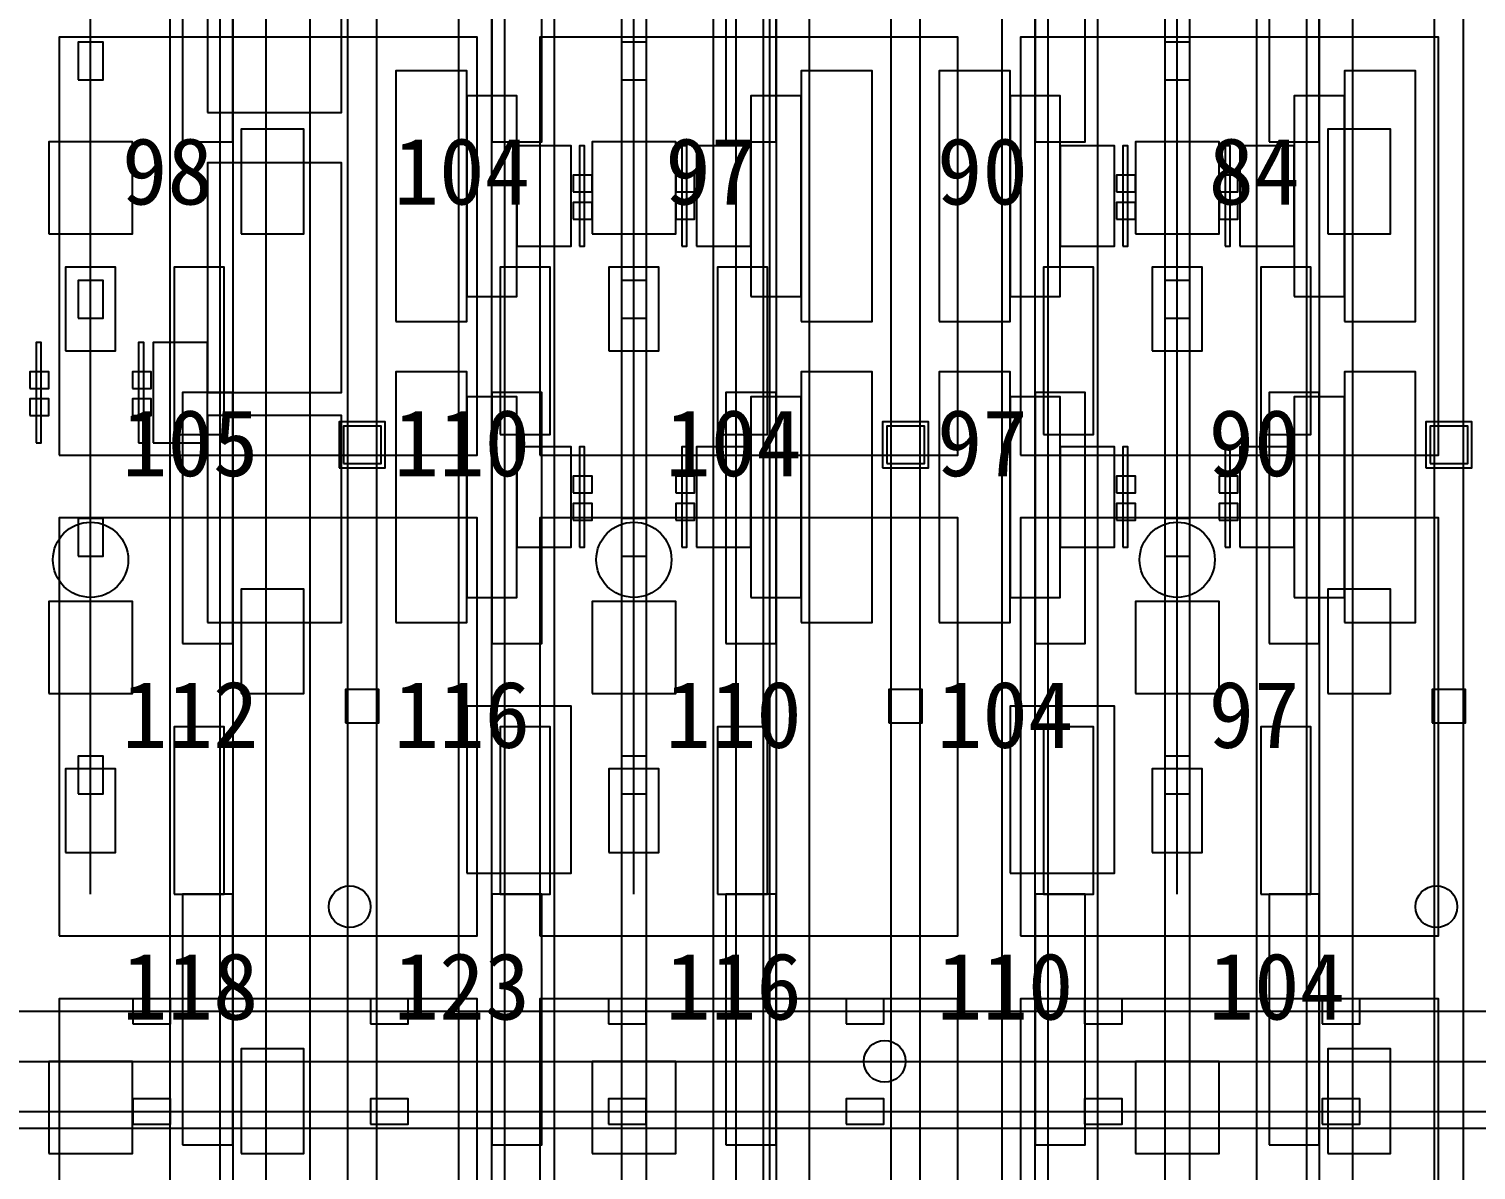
# Model space of a CAD drawing. Header units: metres. Extents: x -1640 to 1560, y -268 to 2338.
# Drawn here: x 132.28 to 166.9, y 963.4 to 990.7 of the extents above; entities that cross this region are included whole.
import ezdxf

# ---------------------------------------------------------------- set-up
doc = ezdxf.new("R2010")
doc.units = ezdxf.units.M
for name, color, linetype in [('1F_CHL', 4, 'Continuous'), ('1F_EHS_EXTINGUISHER_HYDRANT_CABINET_CONCEPT', 1, 'Continuous'), ('1F_PUMP', 2, 'Continuous'), ('1F_SCR', 3, 'Continuous'), ('1F_STRUCT_COLUMN', 8, 'Continuous'), ('2F_CSF_LATERAL_RACK_CONCEPT', 9, 'Continuous'), ('2F_RFG', 5, 'Continuous'), ('2F_STRUCT_COLUMN', 8, 'Continuous'), ('2F_VMB', 6, 'Continuous'), ('3F_CLEANROOM_OVERHEAD_PIPE_DUCT_CONCEPT', 9, 'Continuous'), ('3F_EHS_EGRESS_DIST_M', 2, 'Continuous'), ('3F_EHS_EXTINGUISHER_HYDRANT_CABINET_CONCEPT', 1, 'Continuous'), ('3F_EHS_GAS_DETECTOR', 6, 'Continuous'), ('3F_ETCH', 2, 'Continuous'), ('3F_FOUP', 5, 'Continuous'), ('3F_OHT', 9, 'Continuous'), ('3F_OHTV', 1, 'Continuous'), ('3F_PHOTO', 1, 'Continuous'), ('3F_STK', 3, 'Continuous'), ('3F_STRUCT_COLUMN', 8, 'Continuous'), ('3F_TBAR', 6, 'Continuous'), ('4F_FFU', 1, 'Continuous'), ('4F_STRUCT_PLENUM_TRUSS_CONCEPT', 9, 'Continuous'), ('5F_CHL', 4, 'Continuous'), ('5F_EHS_EXTINGUISHER_HYDRANT_CABINET_CONCEPT', 1, 'Continuous'), ('5F_PUMP', 2, 'Continuous'), ('5F_SCR', 3, 'Continuous'), ('5F_STRUCT_COLUMN', 8, 'Continuous'), ('6F_CSF_LATERAL_RACK_CONCEPT', 9, 'Continuous'), ('6F_RFG', 5, 'Continuous'), ('6F_STRUCT_COLUMN', 8, 'Continuous'), ('6F_VMB', 6, 'Continuous'), ('7F_CLEANROOM_OVERHEAD_PIPE_DUCT_CONCEPT', 9, 'Continuous'), ('7F_EHS_EGRESS_DIST_M', 2, 'Continuous'), ('7F_EHS_EXTINGUISHER_HYDRANT_CABINET_CONCEPT', 1, 'Continuous'), ('7F_EHS_GAS_DETECTOR', 6, 'Continuous'), ('7F_ETCH', 2, 'Continuous'), ('7F_FOUP', 5, 'Continuous'), ('7F_OHT', 9, 'Continuous'), ('7F_OHTV', 1, 'Continuous'), ('7F_PHOTO', 1, 'Continuous'), ('7F_STK', 3, 'Continuous'), ('7F_STRUCT_COLUMN', 8, 'Continuous'), ('7F_TBAR', 6, 'Continuous'), ('8F_FFU', 1, 'Continuous'), ('8F_STRUCT_PLENUM_TRUSS_CONCEPT', 9, 'Continuous'), ('EHS_TREATED_EXHAUST', 30, 'Continuous'), ('UTIL_ELEC.LV_CONCEPT', 2, 'Continuous'), ('UTIL_GAS.BULK_CONCEPT', 2, 'Continuous'), ('UTIL_PCW.R_CONCEPT', 1, 'Continuous'), ('UTIL_PCW.S_CONCEPT', 6, 'Continuous')]:
    doc.layers.add(name, color=color, linetype=linetype)

msp = doc.modelspace()

# ---------------------------------------------------------------- linework, layer by layer
at = {"layer": '1F_CHL'}
for points in [[(137.35, 985.8), (138.85, 985.8), (138.85, 988.3), (137.35, 988.3)], [(163.35, 985.8), (164.85, 985.8), (164.85, 988.3), (163.35, 988.3)], [(137.35, 974.8), (138.85, 974.8), (138.85, 977.3), (137.35, 977.3)], [(163.35, 974.8), (164.85, 974.8), (164.85, 977.3), (163.35, 977.3)], [(137.35, 963.8), (138.85, 963.8), (138.85, 966.3), (137.35, 966.3)], [(163.35, 963.8), (164.85, 963.8), (164.85, 966.3), (163.35, 966.3)]]:
    msp.add_lwpolyline(points, close=True, dxfattribs=at)
at = {"layer": '1F_EHS_EXTINGUISHER_HYDRANT_CABINET_CONCEPT'}
msp.add_circle((152.75, 966), 0.5, dxfattribs=at)
at = {"layer": '1F_PUMP'}
for points in [[(135.75, 981), (136.95, 981), (136.95, 985), (135.75, 985)], [(143.55, 981), (144.75, 981), (144.75, 985), (143.55, 985)], [(148.75, 981), (149.95, 981), (149.95, 985), (148.75, 985)], [(156.55, 981), (157.75, 981), (157.75, 985), (156.55, 985)], [(161.75, 981), (162.95, 981), (162.95, 985), (161.75, 985)], [(135.75, 970), (136.95, 970), (136.95, 974), (135.75, 974)], [(143.55, 970), (144.75, 970), (144.75, 974), (143.55, 974)], [(148.75, 970), (149.95, 970), (149.95, 974), (148.75, 974)], [(156.55, 970), (157.75, 970), (157.75, 974), (156.55, 974)], [(161.75, 970), (162.95, 970), (162.95, 974), (161.75, 974)]]:
    msp.add_lwpolyline(points, close=True, dxfattribs=at)
at = {"layer": '1F_SCR'}
for points in [[(132.75, 985.8), (134.75, 985.8), (134.75, 988), (132.75, 988)], [(145.75, 985.8), (147.75, 985.8), (147.75, 988), (145.75, 988)], [(158.75, 985.8), (160.75, 985.8), (160.75, 988), (158.75, 988)], [(132.75, 974.8), (134.75, 974.8), (134.75, 977), (132.75, 977)], [(145.75, 974.8), (147.75, 974.8), (147.75, 977), (145.75, 977)], [(158.75, 974.8), (160.75, 974.8), (160.75, 977), (158.75, 977)], [(132.75, 963.8), (134.75, 963.8), (134.75, 966), (132.75, 966)], [(145.75, 963.8), (147.75, 963.8), (147.75, 966), (145.75, 966)], [(158.75, 963.8), (160.75, 963.8), (160.75, 966), (158.75, 966)]]:
    msp.add_lwpolyline(points, close=True, dxfattribs=at)
at = {"layer": '1F_STRUCT_COLUMN'}
for points in [[(139.7, 980.2), (140.8, 980.2), (140.8, 981.3), (139.7, 981.3)], [(152.7, 980.2), (153.8, 980.2), (153.8, 981.3), (152.7, 981.3)], [(165.7, 980.2), (166.8, 980.2), (166.8, 981.3), (165.7, 981.3)]]:
    msp.add_lwpolyline(points, close=True, dxfattribs=at)
at = {"layer": '2F_CSF_LATERAL_RACK_CONCEPT'}
for points in [[(137.15, 891), (137.95, 891), (137.95, 1041), (137.15, 1041)], [(142.55, 891), (143.35, 891), (143.35, 1041), (142.55, 1041)], [(150.15, 891), (150.95, 891), (150.95, 1041), (150.15, 1041)], [(155.55, 891), (156.35, 891), (156.35, 1041), (155.55, 1041)], [(163.15, 891), (163.95, 891), (163.95, 1041), (163.15, 1041)]]:
    msp.add_lwpolyline(points, close=True, dxfattribs=at)
at = {"layer": '2F_RFG'}
for points in [[(135.95, 988), (137.15, 988), (137.15, 994), (135.95, 994)], [(143.35, 988), (144.55, 988), (144.55, 994), (143.35, 994)], [(148.95, 988), (150.15, 988), (150.15, 994), (148.95, 994)], [(156.35, 988), (157.55, 988), (157.55, 994), (156.35, 994)], [(161.95, 988), (163.15, 988), (163.15, 994), (161.95, 994)], [(135.95, 976), (137.15, 976), (137.15, 982), (135.95, 982)], [(143.35, 976), (144.55, 976), (144.55, 982), (143.35, 982)], [(148.95, 976), (150.15, 976), (150.15, 982), (148.95, 982)], [(156.35, 976), (157.55, 976), (157.55, 982), (156.35, 982)], [(161.95, 976), (163.15, 976), (163.15, 982), (161.95, 982)], [(135.95, 964), (137.15, 964), (137.15, 970), (135.95, 970)], [(143.35, 964), (144.55, 964), (144.55, 970), (143.35, 970)], [(148.95, 964), (150.15, 964), (150.15, 970), (148.95, 970)], [(156.35, 964), (157.55, 964), (157.55, 970), (156.35, 970)], [(161.95, 964), (163.15, 964), (163.15, 970), (161.95, 970)]]:
    msp.add_lwpolyline(points, close=True, dxfattribs=at)
at = {"layer": '2F_STRUCT_COLUMN'}
for points in [[(139.8, 980.3), (140.7, 980.3), (140.7, 981.2), (139.8, 981.2)], [(152.8, 980.3), (153.7, 980.3), (153.7, 981.2), (152.8, 981.2)], [(165.8, 980.3), (166.7, 980.3), (166.7, 981.2), (165.8, 981.2)]]:
    msp.add_lwpolyline(points, close=True, dxfattribs=at)
at = {"layer": '2F_VMB'}
for points in [[(133.15, 983), (134.35, 983), (134.35, 985), (133.15, 985)], [(146.15, 983), (147.35, 983), (147.35, 985), (146.15, 985)], [(159.15, 983), (160.35, 983), (160.35, 985), (159.15, 985)], [(133.15, 971), (134.35, 971), (134.35, 973), (133.15, 973)], [(146.15, 971), (147.35, 971), (147.35, 973), (146.15, 973)], [(159.15, 971), (160.35, 971), (160.35, 973), (159.15, 973)]]:
    msp.add_lwpolyline(points, close=True, dxfattribs=at)
at = {"layer": '3F_CLEANROOM_OVERHEAD_PIPE_DUCT_CONCEPT'}
for points in [[(135.65, 890), (136.85, 890), (136.85, 1042), (135.65, 1042)], [(143.65, 890), (144.85, 890), (144.85, 1042), (143.65, 1042)], [(148.65, 890), (149.85, 890), (149.85, 1042), (148.65, 1042)], [(156.65, 890), (157.85, 890), (157.85, 1042), (156.65, 1042)], [(161.65, 890), (162.85, 890), (162.85, 1042), (161.65, 1042)]]:
    msp.add_lwpolyline(points, close=True, dxfattribs=at)
at = {"layer": '3F_EHS_EXTINGUISHER_HYDRANT_CABINET_CONCEPT'}
for centre in [(139.95, 969.7), (165.95, 969.7)]:
    msp.add_circle(centre, 0.5, dxfattribs=at)
at = {"layer": '3F_EHS_GAS_DETECTOR'}
for centre in [(133.75, 978), (146.75, 978), (159.75, 978)]:
    msp.add_circle(centre, 0.9, dxfattribs=at)
at = {"layer": '3F_ETCH'}
for points in [[(141.05, 983.7), (142.75, 983.7), (142.75, 989.7), (141.05, 989.7)], [(150.75, 983.7), (152.45, 983.7), (152.45, 989.7), (150.75, 989.7)], [(154.05, 983.7), (155.75, 983.7), (155.75, 989.7), (154.05, 989.7)], [(163.75, 983.7), (165.45, 983.7), (165.45, 989.7), (163.75, 989.7)], [(142.75, 984.3), (143.95, 984.3), (143.95, 989.1), (142.75, 989.1)], [(149.55, 984.3), (150.75, 984.3), (150.75, 989.1), (149.55, 989.1)], [(155.75, 984.3), (156.95, 984.3), (156.95, 989.1), (155.75, 989.1)], [(162.55, 984.3), (163.75, 984.3), (163.75, 989.1), (162.55, 989.1)], [(143.95, 985.5), (145.25, 985.5), (145.25, 987.9), (143.95, 987.9)], [(148.25, 985.5), (149.55, 985.5), (149.55, 987.9), (148.25, 987.9)], [(156.95, 985.5), (158.25, 985.5), (158.25, 987.9), (156.95, 987.9)], [(161.25, 985.5), (162.55, 985.5), (162.55, 987.9), (161.25, 987.9)], [(141.05, 976.5), (142.75, 976.5), (142.75, 982.5), (141.05, 982.5)], [(150.75, 976.5), (152.45, 976.5), (152.45, 982.5), (150.75, 982.5)], [(154.05, 976.5), (155.75, 976.5), (155.75, 982.5), (154.05, 982.5)], [(163.75, 976.5), (165.45, 976.5), (165.45, 982.5), (163.75, 982.5)], [(142.75, 977.1), (143.95, 977.1), (143.95, 981.9), (142.75, 981.9)], [(149.55, 977.1), (150.75, 977.1), (150.75, 981.9), (149.55, 981.9)], [(155.75, 977.1), (156.95, 977.1), (156.95, 981.9), (155.75, 981.9)], [(162.55, 977.1), (163.75, 977.1), (163.75, 981.9), (162.55, 981.9)], [(143.95, 978.3), (145.25, 978.3), (145.25, 980.7), (143.95, 980.7)], [(148.25, 978.3), (149.55, 978.3), (149.55, 980.7), (148.25, 980.7)], [(156.95, 978.3), (158.25, 978.3), (158.25, 980.7), (156.95, 980.7)], [(161.25, 978.3), (162.55, 978.3), (162.55, 980.7), (161.25, 980.7)]]:
    msp.add_lwpolyline(points, close=True, dxfattribs=at)
at = {"layer": '3F_FOUP'}
for points in [[(145.3, 986.8), (145.75, 986.8), (145.75, 987.2), (145.3, 987.2)], [(147.75, 986.8), (148.2, 986.8), (148.2, 987.2), (147.75, 987.2)], [(158.3, 986.8), (158.75, 986.8), (158.75, 987.2), (158.3, 987.2)], [(160.75, 986.8), (161.2, 986.8), (161.2, 987.2), (160.75, 987.2)], [(145.3, 986.15), (145.75, 986.15), (145.75, 986.55), (145.3, 986.55)], [(147.75, 986.15), (148.2, 986.15), (148.2, 986.55), (147.75, 986.55)], [(158.3, 986.15), (158.75, 986.15), (158.75, 986.55), (158.3, 986.55)], [(160.75, 986.15), (161.2, 986.15), (161.2, 986.55), (160.75, 986.55)], [(132.3, 982.1), (132.75, 982.1), (132.75, 982.5), (132.3, 982.5)], [(134.75, 982.1), (135.2, 982.1), (135.2, 982.5), (134.75, 982.5)], [(132.3, 981.45), (132.75, 981.45), (132.75, 981.85), (132.3, 981.85)], [(134.75, 981.45), (135.2, 981.45), (135.2, 981.85), (134.75, 981.85)], [(145.3, 979.6), (145.75, 979.6), (145.75, 980), (145.3, 980)], [(147.75, 979.6), (148.2, 979.6), (148.2, 980), (147.75, 980)], [(158.3, 979.6), (158.75, 979.6), (158.75, 980), (158.3, 980)], [(160.75, 979.6), (161.2, 979.6), (161.2, 980), (160.75, 980)], [(145.3, 978.95), (145.75, 978.95), (145.75, 979.35), (145.3, 979.35)], [(147.75, 978.95), (148.2, 978.95), (148.2, 979.35), (147.75, 979.35)], [(158.3, 978.95), (158.75, 978.95), (158.75, 979.35), (158.3, 979.35)], [(160.75, 978.95), (161.2, 978.95), (161.2, 979.35), (160.75, 979.35)]]:
    msp.add_lwpolyline(points, close=True, dxfattribs=at)
at = {"layer": '3F_OHT'}
for p, q in [((133.75, 970), (133.75, 1042)), ((146.75, 970), (146.75, 1042)), ((159.75, 970), (159.75, 1042)), ((18.5, 967.2), (288, 967.2)), ((18.5, 964.8), (288, 964.8))]:
    msp.add_line(p, q, dxfattribs=at)
at = {"layer": '3F_OHTV'}
for points in [[(133.45, 989.48), (134.05, 989.48), (134.05, 990.38), (133.45, 990.38)], [(146.45, 989.48), (147.05, 989.48), (147.05, 990.38), (146.45, 990.38)], [(159.45, 989.48), (160.05, 989.48), (160.05, 990.38), (159.45, 990.38)], [(133.45, 983.78), (134.05, 983.78), (134.05, 984.68), (133.45, 984.68)], [(146.45, 983.78), (147.05, 983.78), (147.05, 984.68), (146.45, 984.68)], [(159.45, 983.78), (160.05, 983.78), (160.05, 984.68), (159.45, 984.68)], [(133.45, 978.09), (134.05, 978.09), (134.05, 978.99), (133.45, 978.99)], [(146.45, 978.09), (147.05, 978.09), (147.05, 978.99), (146.45, 978.99)], [(159.45, 978.09), (160.05, 978.09), (160.05, 978.99), (159.45, 978.99)], [(133.45, 972.4), (134.05, 972.4), (134.05, 973.3), (133.45, 973.3)], [(146.45, 972.4), (147.05, 972.4), (147.05, 973.3), (146.45, 973.3)], [(159.45, 972.4), (160.05, 972.4), (160.05, 973.3), (159.45, 973.3)], [(134.76, 966.9), (135.66, 966.9), (135.66, 967.5), (134.76, 967.5)], [(140.45, 966.9), (141.35, 966.9), (141.35, 967.5), (140.45, 967.5)], [(146.14, 966.9), (147.04, 966.9), (147.04, 967.5), (146.14, 967.5)], [(151.83, 966.9), (152.73, 966.9), (152.73, 967.5), (151.83, 967.5)], [(157.53, 966.9), (158.43, 966.9), (158.43, 967.5), (157.53, 967.5)], [(163.22, 966.9), (164.12, 966.9), (164.12, 967.5), (163.22, 967.5)], [(134.76, 964.5), (135.66, 964.5), (135.66, 965.1), (134.76, 965.1)], [(140.45, 964.5), (141.35, 964.5), (141.35, 965.1), (140.45, 965.1)], [(146.14, 964.5), (147.04, 964.5), (147.04, 965.1), (146.14, 965.1)], [(151.83, 964.5), (152.73, 964.5), (152.73, 965.1), (151.83, 965.1)], [(157.53, 964.5), (158.43, 964.5), (158.43, 965.1), (157.53, 965.1)], [(163.22, 964.5), (164.12, 964.5), (164.12, 965.1), (163.22, 965.1)]]:
    msp.add_lwpolyline(points, close=True, dxfattribs=at)
at = {"layer": '3F_PHOTO'}
for points in [[(136.55, 988.7), (139.75, 988.7), (139.75, 993.65), (136.55, 993.65)], [(136.55, 982), (139.75, 982), (139.75, 987.5), (136.55, 987.5)], [(135.25, 980.8), (136.55, 980.8), (136.55, 983.2), (135.25, 983.2)], [(136.55, 976.5), (139.75, 976.5), (139.75, 981.45), (136.55, 981.45)]]:
    msp.add_lwpolyline(points, close=True, dxfattribs=at)
at = {"layer": '3F_STK'}
for points in [[(142.75, 970.5), (145.25, 970.5), (145.25, 974.5), (142.75, 974.5)], [(155.75, 970.5), (158.25, 970.5), (158.25, 974.5), (155.75, 974.5)]]:
    msp.add_lwpolyline(points, close=True, dxfattribs=at)
at = {"layer": '3F_STRUCT_COLUMN'}
for points in [[(139.85, 974.1), (140.65, 974.1), (140.65, 974.9), (139.85, 974.9)], [(152.85, 974.1), (153.65, 974.1), (153.65, 974.9), (152.85, 974.9)], [(165.85, 974.1), (166.65, 974.1), (166.65, 974.9), (165.85, 974.9)]]:
    msp.add_lwpolyline(points, close=True, dxfattribs=at)
at = {"layer": '3F_TBAR'}
for points in [[(145.45, 985.5), (145.57, 985.5), (145.57, 987.9), (145.45, 987.9)], [(147.9, 985.5), (148.02, 985.5), (148.02, 987.9), (147.9, 987.9)], [(158.45, 985.5), (158.57, 985.5), (158.57, 987.9), (158.45, 987.9)], [(160.9, 985.5), (161.02, 985.5), (161.02, 987.9), (160.9, 987.9)], [(132.45, 980.8), (132.57, 980.8), (132.57, 983.2), (132.45, 983.2)], [(134.9, 980.8), (135.02, 980.8), (135.02, 983.2), (134.9, 983.2)], [(145.45, 978.3), (145.57, 978.3), (145.57, 980.7), (145.45, 980.7)], [(147.9, 978.3), (148.02, 978.3), (148.02, 980.7), (147.9, 980.7)], [(158.45, 978.3), (158.57, 978.3), (158.57, 980.7), (158.45, 980.7)], [(160.9, 978.3), (161.02, 978.3), (161.02, 980.7), (160.9, 980.7)]]:
    msp.add_lwpolyline(points, close=True, dxfattribs=at)
at = {"layer": '4F_FFU'}
for points in [[(133, 980.5), (143, 980.5), (143, 990.5), (133, 990.5)], [(144.5, 980.5), (154.5, 980.5), (154.5, 990.5), (144.5, 990.5)], [(156, 980.5), (166, 980.5), (166, 990.5), (156, 990.5)], [(133, 969), (143, 969), (143, 979), (133, 979)], [(144.5, 969), (154.5, 969), (154.5, 979), (144.5, 979)], [(156, 969), (166, 969), (166, 979), (156, 979)], [(133, 957.5), (143, 957.5), (143, 967.5), (133, 967.5)], [(144.5, 957.5), (154.5, 957.5), (154.5, 967.5), (144.5, 967.5)], [(156, 957.5), (166, 957.5), (166, 967.5), (156, 967.5)]]:
    msp.add_lwpolyline(points, close=True, dxfattribs=at)
at = {"layer": '4F_STRUCT_PLENUM_TRUSS_CONCEPT'}
for points in [[(139.9, 887), (140.6, 887), (140.6, 1045), (139.9, 1045)], [(152.9, 887), (153.6, 887), (153.6, 1045), (152.9, 1045)], [(165.9, 887), (166.6, 887), (166.6, 1045), (165.9, 1045)]]:
    msp.add_lwpolyline(points, close=True, dxfattribs=at)
at = {"layer": '5F_CHL'}
for points in [[(137.35, 985.8), (138.85, 985.8), (138.85, 988.3), (137.35, 988.3)], [(163.35, 985.8), (164.85, 985.8), (164.85, 988.3), (163.35, 988.3)], [(137.35, 974.8), (138.85, 974.8), (138.85, 977.3), (137.35, 977.3)], [(163.35, 974.8), (164.85, 974.8), (164.85, 977.3), (163.35, 977.3)], [(137.35, 963.8), (138.85, 963.8), (138.85, 966.3), (137.35, 966.3)], [(163.35, 963.8), (164.85, 963.8), (164.85, 966.3), (163.35, 966.3)]]:
    msp.add_lwpolyline(points, close=True, dxfattribs=at)
at = {"layer": '5F_EHS_EXTINGUISHER_HYDRANT_CABINET_CONCEPT'}
msp.add_circle((152.75, 966), 0.5, dxfattribs=at)
at = {"layer": '5F_PUMP'}
for points in [[(135.75, 981), (136.95, 981), (136.95, 985), (135.75, 985)], [(143.55, 981), (144.75, 981), (144.75, 985), (143.55, 985)], [(148.75, 981), (149.95, 981), (149.95, 985), (148.75, 985)], [(156.55, 981), (157.75, 981), (157.75, 985), (156.55, 985)], [(161.75, 981), (162.95, 981), (162.95, 985), (161.75, 985)], [(135.75, 970), (136.95, 970), (136.95, 974), (135.75, 974)], [(143.55, 970), (144.75, 970), (144.75, 974), (143.55, 974)], [(148.75, 970), (149.95, 970), (149.95, 974), (148.75, 974)], [(156.55, 970), (157.75, 970), (157.75, 974), (156.55, 974)], [(161.75, 970), (162.95, 970), (162.95, 974), (161.75, 974)]]:
    msp.add_lwpolyline(points, close=True, dxfattribs=at)
at = {"layer": '5F_SCR'}
for points in [[(132.75, 985.8), (134.75, 985.8), (134.75, 988), (132.75, 988)], [(145.75, 985.8), (147.75, 985.8), (147.75, 988), (145.75, 988)], [(158.75, 985.8), (160.75, 985.8), (160.75, 988), (158.75, 988)], [(132.75, 974.8), (134.75, 974.8), (134.75, 977), (132.75, 977)], [(145.75, 974.8), (147.75, 974.8), (147.75, 977), (145.75, 977)], [(158.75, 974.8), (160.75, 974.8), (160.75, 977), (158.75, 977)], [(132.75, 963.8), (134.75, 963.8), (134.75, 966), (132.75, 966)], [(145.75, 963.8), (147.75, 963.8), (147.75, 966), (145.75, 966)], [(158.75, 963.8), (160.75, 963.8), (160.75, 966), (158.75, 966)]]:
    msp.add_lwpolyline(points, close=True, dxfattribs=at)
at = {"layer": '5F_STRUCT_COLUMN'}
for points in [[(139.7, 980.2), (140.8, 980.2), (140.8, 981.3), (139.7, 981.3)], [(152.7, 980.2), (153.8, 980.2), (153.8, 981.3), (152.7, 981.3)], [(165.7, 980.2), (166.8, 980.2), (166.8, 981.3), (165.7, 981.3)]]:
    msp.add_lwpolyline(points, close=True, dxfattribs=at)
at = {"layer": '6F_CSF_LATERAL_RACK_CONCEPT'}
for points in [[(137.15, 891), (137.95, 891), (137.95, 1041), (137.15, 1041)], [(142.55, 891), (143.35, 891), (143.35, 1041), (142.55, 1041)], [(150.15, 891), (150.95, 891), (150.95, 1041), (150.15, 1041)], [(155.55, 891), (156.35, 891), (156.35, 1041), (155.55, 1041)], [(163.15, 891), (163.95, 891), (163.95, 1041), (163.15, 1041)]]:
    msp.add_lwpolyline(points, close=True, dxfattribs=at)
at = {"layer": '6F_RFG'}
for points in [[(135.95, 988), (137.15, 988), (137.15, 994), (135.95, 994)], [(143.35, 988), (144.55, 988), (144.55, 994), (143.35, 994)], [(148.95, 988), (150.15, 988), (150.15, 994), (148.95, 994)], [(156.35, 988), (157.55, 988), (157.55, 994), (156.35, 994)], [(161.95, 988), (163.15, 988), (163.15, 994), (161.95, 994)], [(135.95, 976), (137.15, 976), (137.15, 982), (135.95, 982)], [(143.35, 976), (144.55, 976), (144.55, 982), (143.35, 982)], [(148.95, 976), (150.15, 976), (150.15, 982), (148.95, 982)], [(156.35, 976), (157.55, 976), (157.55, 982), (156.35, 982)], [(161.95, 976), (163.15, 976), (163.15, 982), (161.95, 982)], [(135.95, 964), (137.15, 964), (137.15, 970), (135.95, 970)], [(143.35, 964), (144.55, 964), (144.55, 970), (143.35, 970)], [(148.95, 964), (150.15, 964), (150.15, 970), (148.95, 970)], [(156.35, 964), (157.55, 964), (157.55, 970), (156.35, 970)], [(161.95, 964), (163.15, 964), (163.15, 970), (161.95, 970)]]:
    msp.add_lwpolyline(points, close=True, dxfattribs=at)
at = {"layer": '6F_STRUCT_COLUMN'}
for points in [[(139.8, 980.3), (140.7, 980.3), (140.7, 981.2), (139.8, 981.2)], [(152.8, 980.3), (153.7, 980.3), (153.7, 981.2), (152.8, 981.2)], [(165.8, 980.3), (166.7, 980.3), (166.7, 981.2), (165.8, 981.2)]]:
    msp.add_lwpolyline(points, close=True, dxfattribs=at)
at = {"layer": '6F_VMB'}
for points in [[(133.15, 983), (134.35, 983), (134.35, 985), (133.15, 985)], [(146.15, 983), (147.35, 983), (147.35, 985), (146.15, 985)], [(159.15, 983), (160.35, 983), (160.35, 985), (159.15, 985)], [(133.15, 971), (134.35, 971), (134.35, 973), (133.15, 973)], [(146.15, 971), (147.35, 971), (147.35, 973), (146.15, 973)], [(159.15, 971), (160.35, 971), (160.35, 973), (159.15, 973)]]:
    msp.add_lwpolyline(points, close=True, dxfattribs=at)
at = {"layer": '7F_CLEANROOM_OVERHEAD_PIPE_DUCT_CONCEPT'}
for points in [[(135.65, 890), (136.85, 890), (136.85, 1042), (135.65, 1042)], [(143.65, 890), (144.85, 890), (144.85, 1042), (143.65, 1042)], [(148.65, 890), (149.85, 890), (149.85, 1042), (148.65, 1042)], [(156.65, 890), (157.85, 890), (157.85, 1042), (156.65, 1042)], [(161.65, 890), (162.85, 890), (162.85, 1042), (161.65, 1042)]]:
    msp.add_lwpolyline(points, close=True, dxfattribs=at)
at = {"layer": '7F_EHS_EXTINGUISHER_HYDRANT_CABINET_CONCEPT'}
for centre in [(139.95, 969.7), (165.95, 969.7)]:
    msp.add_circle(centre, 0.5, dxfattribs=at)
at = {"layer": '7F_EHS_GAS_DETECTOR'}
for centre in [(133.75, 978), (146.75, 978), (159.75, 978)]:
    msp.add_circle(centre, 0.9, dxfattribs=at)
at = {"layer": '7F_ETCH'}
for points in [[(141.05, 983.7), (142.75, 983.7), (142.75, 989.7), (141.05, 989.7)], [(150.75, 983.7), (152.45, 983.7), (152.45, 989.7), (150.75, 989.7)], [(154.05, 983.7), (155.75, 983.7), (155.75, 989.7), (154.05, 989.7)], [(163.75, 983.7), (165.45, 983.7), (165.45, 989.7), (163.75, 989.7)], [(142.75, 984.3), (143.95, 984.3), (143.95, 989.1), (142.75, 989.1)], [(149.55, 984.3), (150.75, 984.3), (150.75, 989.1), (149.55, 989.1)], [(155.75, 984.3), (156.95, 984.3), (156.95, 989.1), (155.75, 989.1)], [(162.55, 984.3), (163.75, 984.3), (163.75, 989.1), (162.55, 989.1)], [(143.95, 985.5), (145.25, 985.5), (145.25, 987.9), (143.95, 987.9)], [(148.25, 985.5), (149.55, 985.5), (149.55, 987.9), (148.25, 987.9)], [(156.95, 985.5), (158.25, 985.5), (158.25, 987.9), (156.95, 987.9)], [(161.25, 985.5), (162.55, 985.5), (162.55, 987.9), (161.25, 987.9)], [(141.05, 976.5), (142.75, 976.5), (142.75, 982.5), (141.05, 982.5)], [(150.75, 976.5), (152.45, 976.5), (152.45, 982.5), (150.75, 982.5)], [(154.05, 976.5), (155.75, 976.5), (155.75, 982.5), (154.05, 982.5)], [(163.75, 976.5), (165.45, 976.5), (165.45, 982.5), (163.75, 982.5)], [(142.75, 977.1), (143.95, 977.1), (143.95, 981.9), (142.75, 981.9)], [(149.55, 977.1), (150.75, 977.1), (150.75, 981.9), (149.55, 981.9)], [(155.75, 977.1), (156.95, 977.1), (156.95, 981.9), (155.75, 981.9)], [(162.55, 977.1), (163.75, 977.1), (163.75, 981.9), (162.55, 981.9)], [(143.95, 978.3), (145.25, 978.3), (145.25, 980.7), (143.95, 980.7)], [(148.25, 978.3), (149.55, 978.3), (149.55, 980.7), (148.25, 980.7)], [(156.95, 978.3), (158.25, 978.3), (158.25, 980.7), (156.95, 980.7)], [(161.25, 978.3), (162.55, 978.3), (162.55, 980.7), (161.25, 980.7)]]:
    msp.add_lwpolyline(points, close=True, dxfattribs=at)
at = {"layer": '7F_FOUP'}
for points in [[(145.3, 986.8), (145.75, 986.8), (145.75, 987.2), (145.3, 987.2)], [(147.75, 986.8), (148.2, 986.8), (148.2, 987.2), (147.75, 987.2)], [(158.3, 986.8), (158.75, 986.8), (158.75, 987.2), (158.3, 987.2)], [(160.75, 986.8), (161.2, 986.8), (161.2, 987.2), (160.75, 987.2)], [(145.3, 986.15), (145.75, 986.15), (145.75, 986.55), (145.3, 986.55)], [(147.75, 986.15), (148.2, 986.15), (148.2, 986.55), (147.75, 986.55)], [(158.3, 986.15), (158.75, 986.15), (158.75, 986.55), (158.3, 986.55)], [(160.75, 986.15), (161.2, 986.15), (161.2, 986.55), (160.75, 986.55)], [(132.3, 982.1), (132.75, 982.1), (132.75, 982.5), (132.3, 982.5)], [(134.75, 982.1), (135.2, 982.1), (135.2, 982.5), (134.75, 982.5)], [(132.3, 981.45), (132.75, 981.45), (132.75, 981.85), (132.3, 981.85)], [(134.75, 981.45), (135.2, 981.45), (135.2, 981.85), (134.75, 981.85)], [(145.3, 979.6), (145.75, 979.6), (145.75, 980), (145.3, 980)], [(147.75, 979.6), (148.2, 979.6), (148.2, 980), (147.75, 980)], [(158.3, 979.6), (158.75, 979.6), (158.75, 980), (158.3, 980)], [(160.75, 979.6), (161.2, 979.6), (161.2, 980), (160.75, 980)], [(145.3, 978.95), (145.75, 978.95), (145.75, 979.35), (145.3, 979.35)], [(147.75, 978.95), (148.2, 978.95), (148.2, 979.35), (147.75, 979.35)], [(158.3, 978.95), (158.75, 978.95), (158.75, 979.35), (158.3, 979.35)], [(160.75, 978.95), (161.2, 978.95), (161.2, 979.35), (160.75, 979.35)]]:
    msp.add_lwpolyline(points, close=True, dxfattribs=at)
at = {"layer": '7F_OHT'}
for p, q in [((133.75, 970), (133.75, 1042)), ((146.75, 970), (146.75, 1042)), ((159.75, 970), (159.75, 1042)), ((18.5, 967.2), (288, 967.2)), ((18.5, 964.8), (288, 964.8))]:
    msp.add_line(p, q, dxfattribs=at)
at = {"layer": '7F_OHTV'}
for points in [[(133.45, 989.48), (134.05, 989.48), (134.05, 990.38), (133.45, 990.38)], [(146.45, 989.48), (147.05, 989.48), (147.05, 990.38), (146.45, 990.38)], [(159.45, 989.48), (160.05, 989.48), (160.05, 990.38), (159.45, 990.38)], [(133.45, 983.78), (134.05, 983.78), (134.05, 984.68), (133.45, 984.68)], [(146.45, 983.78), (147.05, 983.78), (147.05, 984.68), (146.45, 984.68)], [(159.45, 983.78), (160.05, 983.78), (160.05, 984.68), (159.45, 984.68)], [(133.45, 978.09), (134.05, 978.09), (134.05, 978.99), (133.45, 978.99)], [(146.45, 978.09), (147.05, 978.09), (147.05, 978.99), (146.45, 978.99)], [(159.45, 978.09), (160.05, 978.09), (160.05, 978.99), (159.45, 978.99)], [(133.45, 972.4), (134.05, 972.4), (134.05, 973.3), (133.45, 973.3)], [(146.45, 972.4), (147.05, 972.4), (147.05, 973.3), (146.45, 973.3)], [(159.45, 972.4), (160.05, 972.4), (160.05, 973.3), (159.45, 973.3)], [(134.76, 966.9), (135.66, 966.9), (135.66, 967.5), (134.76, 967.5)], [(140.45, 966.9), (141.35, 966.9), (141.35, 967.5), (140.45, 967.5)], [(146.14, 966.9), (147.04, 966.9), (147.04, 967.5), (146.14, 967.5)], [(151.83, 966.9), (152.73, 966.9), (152.73, 967.5), (151.83, 967.5)], [(157.53, 966.9), (158.43, 966.9), (158.43, 967.5), (157.53, 967.5)], [(163.22, 966.9), (164.12, 966.9), (164.12, 967.5), (163.22, 967.5)], [(134.76, 964.5), (135.66, 964.5), (135.66, 965.1), (134.76, 965.1)], [(140.45, 964.5), (141.35, 964.5), (141.35, 965.1), (140.45, 965.1)], [(146.14, 964.5), (147.04, 964.5), (147.04, 965.1), (146.14, 965.1)], [(151.83, 964.5), (152.73, 964.5), (152.73, 965.1), (151.83, 965.1)], [(157.53, 964.5), (158.43, 964.5), (158.43, 965.1), (157.53, 965.1)], [(163.22, 964.5), (164.12, 964.5), (164.12, 965.1), (163.22, 965.1)]]:
    msp.add_lwpolyline(points, close=True, dxfattribs=at)
at = {"layer": '7F_PHOTO'}
for points in [[(136.55, 988.7), (139.75, 988.7), (139.75, 993.65), (136.55, 993.65)], [(136.55, 982), (139.75, 982), (139.75, 987.5), (136.55, 987.5)], [(135.25, 980.8), (136.55, 980.8), (136.55, 983.2), (135.25, 983.2)], [(136.55, 976.5), (139.75, 976.5), (139.75, 981.45), (136.55, 981.45)]]:
    msp.add_lwpolyline(points, close=True, dxfattribs=at)
at = {"layer": '7F_STK'}
for points in [[(142.75, 970.5), (145.25, 970.5), (145.25, 974.5), (142.75, 974.5)], [(155.75, 970.5), (158.25, 970.5), (158.25, 974.5), (155.75, 974.5)]]:
    msp.add_lwpolyline(points, close=True, dxfattribs=at)
at = {"layer": '7F_STRUCT_COLUMN'}
for points in [[(139.85, 974.1), (140.65, 974.1), (140.65, 974.9), (139.85, 974.9)], [(152.85, 974.1), (153.65, 974.1), (153.65, 974.9), (152.85, 974.9)], [(165.85, 974.1), (166.65, 974.1), (166.65, 974.9), (165.85, 974.9)]]:
    msp.add_lwpolyline(points, close=True, dxfattribs=at)
at = {"layer": '7F_TBAR'}
for points in [[(145.45, 985.5), (145.57, 985.5), (145.57, 987.9), (145.45, 987.9)], [(147.9, 985.5), (148.02, 985.5), (148.02, 987.9), (147.9, 987.9)], [(158.45, 985.5), (158.57, 985.5), (158.57, 987.9), (158.45, 987.9)], [(160.9, 985.5), (161.02, 985.5), (161.02, 987.9), (160.9, 987.9)], [(132.45, 980.8), (132.57, 980.8), (132.57, 983.2), (132.45, 983.2)], [(134.9, 980.8), (135.02, 980.8), (135.02, 983.2), (134.9, 983.2)], [(145.45, 978.3), (145.57, 978.3), (145.57, 980.7), (145.45, 980.7)], [(147.9, 978.3), (148.02, 978.3), (148.02, 980.7), (147.9, 980.7)], [(158.45, 978.3), (158.57, 978.3), (158.57, 980.7), (158.45, 980.7)], [(160.9, 978.3), (161.02, 978.3), (161.02, 980.7), (160.9, 980.7)]]:
    msp.add_lwpolyline(points, close=True, dxfattribs=at)
at = {"layer": '8F_FFU'}
for points in [[(133, 980.5), (143, 980.5), (143, 990.5), (133, 990.5)], [(144.5, 980.5), (154.5, 980.5), (154.5, 990.5), (144.5, 990.5)], [(156, 980.5), (166, 980.5), (166, 990.5), (156, 990.5)], [(133, 969), (143, 969), (143, 979), (133, 979)], [(144.5, 969), (154.5, 969), (154.5, 979), (144.5, 979)], [(156, 969), (166, 969), (166, 979), (156, 979)], [(133, 957.5), (143, 957.5), (143, 967.5), (133, 967.5)], [(144.5, 957.5), (154.5, 957.5), (154.5, 967.5), (144.5, 967.5)], [(156, 957.5), (166, 957.5), (166, 967.5), (156, 967.5)]]:
    msp.add_lwpolyline(points, close=True, dxfattribs=at)
at = {"layer": '8F_STRUCT_PLENUM_TRUSS_CONCEPT'}
for points in [[(139.9, 887), (140.6, 887), (140.6, 1045), (139.9, 1045)], [(152.9, 887), (153.6, 887), (153.6, 1045), (152.9, 1045)], [(165.9, 887), (166.6, 887), (166.6, 1045), (165.9, 1045)]]:
    msp.add_lwpolyline(points, close=True, dxfattribs=at)
at = {"layer": 'EHS_TREATED_EXHAUST'}
for points in [[(146.45, 891), (147.05, 891), (147.05, 1053), (146.45, 1053)], [(146.45, 891), (147.05, 891), (147.05, 1053), (146.45, 1053)], [(159.45, 891), (160.05, 891), (160.05, 1053), (159.45, 1053)], [(159.45, 891), (160.05, 891), (160.05, 1053), (159.45, 1053)]]:
    msp.add_lwpolyline(points, close=True, dxfattribs=at)
at = {"layer": 'UTIL_ELEC.LV_CONCEPT'}
msp.add_line((139, 892.7), (139, 1053.3), dxfattribs=at)
msp.add_line((139, 892.7), (139, 1053.3), dxfattribs=at)
at = {"layer": 'UTIL_GAS.BULK_CONCEPT'}
msp.add_line((-277.35, 966), (286.35, 966), dxfattribs=at)
msp.add_line((-277.35, 966), (286.35, 966), dxfattribs=at)
at = {"layer": 'UTIL_PCW.R_CONCEPT'}
for p, q in [((150.005, 892.77), (150.005, 1039.22)), ((150.005, 892.77), (150.005, 1039.22)), ((-277.4, 964.4), (286.4, 964.4)), ((-277.4, 964.4), (286.4, 964.4))]:
    msp.add_line(p, q, dxfattribs=at)
at = {"layer": 'UTIL_PCW.S_CONCEPT'}
msp.add_line((149.195, 892.77), (149.195, 1039.22), dxfattribs=at)
msp.add_line((149.195, 892.77), (149.195, 1039.22), dxfattribs=at)

# ---------------------------------------------------------------- texts
at = {"layer": '3F_EHS_EGRESS_DIST_M'}
for s, p in [('98', (134.5, 986.5)), ('104', (141, 986.5)), ('97', (147.5, 986.5)), ('90', (154, 986.5)), ('84', (160.5, 986.5)), ('105', (134.5, 980)), ('110', (141, 980)), ('104', (147.5, 980)), ('97', (154, 980)), ('90', (160.5, 980)), ('112', (134.5, 973.5)), ('116', (141, 973.5)), ('110', (147.5, 973.5)), ('104', (154, 973.5)), ('97', (160.5, 973.5)), ('118', (134.5, 967)), ('123', (141, 967)), ('116', (147.5, 967)), ('110', (154, 967)), ('104', (160.5, 967))]:
    msp.add_text(s, height=1.6, dxfattribs=at).set_placement(p)
at = {"layer": '7F_EHS_EGRESS_DIST_M'}
for s, p in [('98', (134.5, 986.5)), ('104', (141, 986.5)), ('97', (147.5, 986.5)), ('90', (154, 986.5)), ('84', (160.5, 986.5)), ('105', (134.5, 980)), ('110', (141, 980)), ('104', (147.5, 980)), ('97', (154, 980)), ('90', (160.5, 980)), ('112', (134.5, 973.5)), ('116', (141, 973.5)), ('110', (147.5, 973.5)), ('104', (154, 973.5)), ('97', (160.5, 973.5)), ('118', (134.5, 967)), ('123', (141, 967)), ('116', (147.5, 967)), ('110', (154, 967)), ('104', (160.5, 967))]:
    msp.add_text(s, height=1.6, dxfattribs=at).set_placement(p)

doc.saveas('drawing.dxf')
